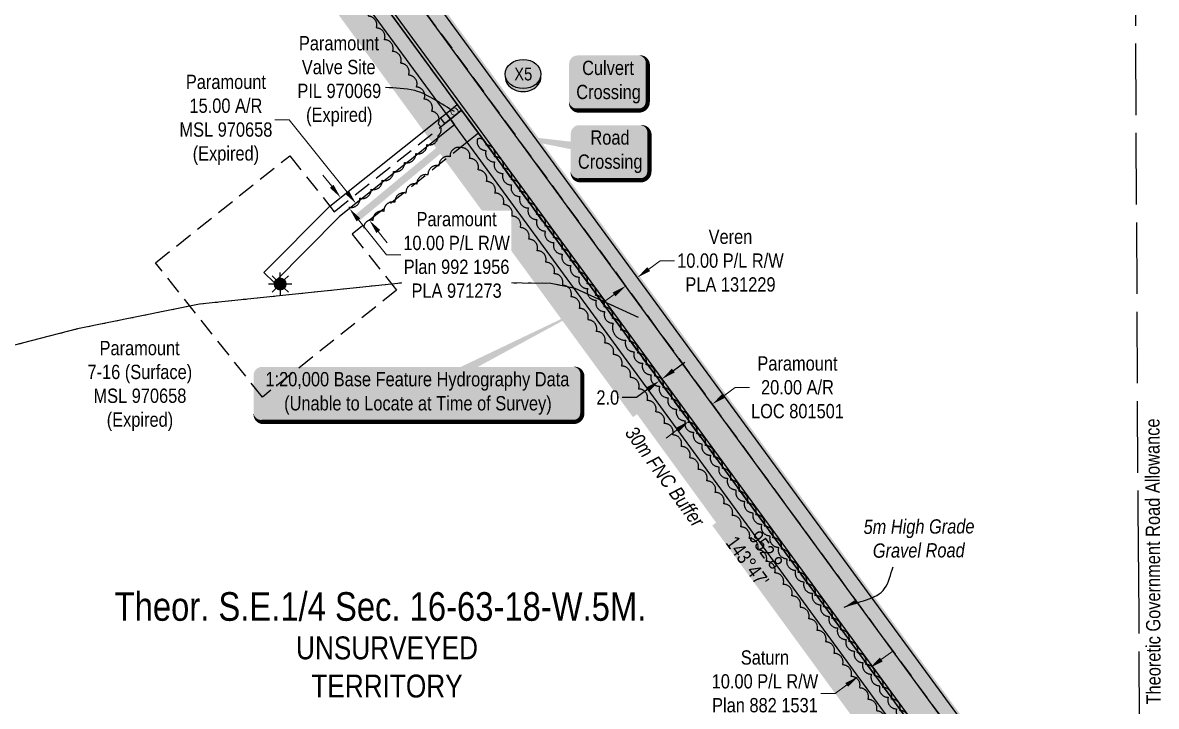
# Model space of a CAD drawing. Extents: x 518691 to 525422, y 6029591 to 6034645.
# Drawn here: x 522059 to 522852, y 6033230 to 6033708 of the extents above; entities that cross this region are included whole.
import ezdxf
from ezdxf.enums import TextEntityAlignment as Align

# ---------------------------------------------------------------- set-up
doc = ezdxf.new("R2010")
doc.units = 0
doc.header["$LTSCALE"] = 5
doc.header["$PDSIZE"] = 0.5
for name, pattern in [('0', [1, 1, 0]), ('foc-ACCESSROAD', [3.75, 2.5, -1.25]), ('foc-UNSURVEYED', [12.5, 10, -2.5]), ('foc-WHEELTRACKS', [2, 0.4, -1.6])]:
    doc.linetypes.add(name, pattern=pattern)
for name, color, linetype, lineweight in [('AS-GENERAL', 48, 'Continuous', 18), ('C-RW-T', 13, 'Continuous', 9), ('F-AR-T', 190, 'Continuous', 9), ('F-RW-T', 190, 'Continuous', 9), ('T-TEXT', 48, 'Continuous', 18)]:
    doc.layers.add(name, color=color, linetype=linetype, lineweight=lineweight)
for name, color, linetype in [('AS-ROADS', 254, 'Continuous'), ('C-RW', 13, 'Continuous'), ('C-SYMBOL', 7, 'Continuous'), ('CG-NOTES', 7, 'Continuous'), ('F-AR', 190, 'foc-ACCESSROAD'), ('F-RW', 190, 'Continuous'), ('F-WS', 190, 'foc-ACCESSROAD'), ('F-WS-S', 190, 'Continuous'), ('L-BD', 7, 'Continuous'), ('L-ROAD-T', 7, 'Continuous'), ('L-UNS-T', 3, 'Continuous'), ('L-USEC', 7, 'foc-UNSURVEYED'), ('P-BUFFER-H 30m', 51, 'Continuous'), ('P-CROSSINGS', 250, 'Continuous'), ('P-FNC BUFFER-T', 40, 'Continuous'), ('P-PROPOSED', 10, 'Continuous'), ('P-PROPOSED-H', 21, 'Continuous'), ('P-TXT', 4, 'Continuous'), ('T-BUSH', 110, '0'), ('T-WATER-P3', 160, 'foc-WHEELTRACKS'), ('T-WATER-T', 170, 'Continuous')]:
    doc.layers.add(name, color=color, linetype=linetype)
doc.layers.add('P-75m DRAINAGE AREA', color=7, linetype='Continuous', true_color=0xf1f8f1)
doc.styles.add('175L', font='ARIALN.TTF', dxfattribs={"height": 20})
doc.styles.add('80', font='ARIALN.TTF', dxfattribs={"height": 10})
doc.styles.add('80CG', font='ARIALN.TTF', dxfattribs={"height": 10})
doc.styles.add('80L', font='ARIALN.TTF', dxfattribs={"height": 10})
doc.styles.add('80LS', font='ARIALNI.TTF', dxfattribs={"height": 10})
doc.styles.add('Crossing', font='ARIALN.TTF', dxfattribs={"height": 10})
doc.styles.add('foc-LtypeFont', font='ARIALN.TTF', dxfattribs={"height": 7.35})
doc.linetypes.add('foc-TOPO-flowdirection-NOLINE', pattern='A,0,[">",foc-LtypeFont,S=0.3,R=0,X=0,Y=-0.945],-20,[">",foc-LtypeFont,S=0.3,R=0,X=0,Y=-0.945],0', length=20)
doc.dimstyles.new('Compass 5 000', dxfattribs={"dimscale": 5, "dimtxt": 9, "dimasz": 2, "dimexe": 0.2, "dimexo": 0.0625, "dimgap": 0.5, "dimtad": 0, "dimtih": 1, "dimtoh": 1, "dimzin": 0, "dimdsep": 46, "dimtxsty": '80CG', "dimcen": 0.1, "dimse1": 1, "dimse2": 1, "dimclrd": 256, "dimclrt": 256, "dimaunit": 1, "dimadec": 4, "dimazin": 0, "dimtfac": 0.06, "dimtofl": 0, "dimtmove": 0, "dimatfit": 1, "dimfxl": 0.2, "dimtolj": 1, "dimtzin": 0, "dimlwd": -1, "dimarcsym": 0})

# ---------------------------------------------------------------- blocks, each defined once
blk = doc.blocks.new('*U30')
h = blk.add_hatch(color=59)
edge = h.paths.add_edge_path()
edge.add_line((-21.5, -20), (21.5, -20))
edge.add_arc((21.5, -14), 6, 270, 360)
edge.add_line((27.5, -14), (27.5, 12.5))
edge.add_arc((21.5, 12.5), 6, 0, 90)
edge.add_line((21.5, 18.5), (-21.5, 18.5))
edge.add_arc((-21.5, 12.5), 6, 90, 180)
edge.add_line((-27.5, 12.5), (-27.5, -14))
edge.add_arc((-21.5, -14), 6, 180, 270)
at = {"color": 1, "flags": 128}
blk.add_lwpolyline([(-88.75, 14.08, 0, 7.5, 0), (0, 0, 0, 0, 0)], format="xyseb", dxfattribs=at)
blk.add_lwpolyline([(-21.5, -20, 3, 3, 0), (21.5, -20, 3, 3, 0.414214), (27.5, -14, 3, 3, 0), (27.5, 12.5, 3, 0, 0.414214), (21.5, 18.5, 0, 0, 0), (-21.5, 18.5, 0, 0, 0.414214), (-27.5, 12.5, 0, 0, 0), (-27.5, -14, 0, 3, 0.414214)], format="xyseb", close=True, dxfattribs=at)
at = {"color": 1, "style": '80'}
blk.add_attdef('ENTER_TEXT_001', (-35.99, -5), '', height=10, dxfattribs=at)
blk = doc.blocks.new('*D38')
at = {"layer": 'C-RW-T', "transparency": 16777216}
for p, q in [((522497.26, 6033535.66), (522505.33, 6033541.57)), ((522505.33, 6033541.57), (522515.33, 6033541.57)), ((522473.05, 6033517.94), (522464.99, 6033512.03))]:
    blk.add_line(p, q, dxfattribs=at)
for points in [[(522496.28, 6033537), (522498.25, 6033534.32), (522489.19, 6033529.75)], [(522472.07, 6033519.28), (522474.04, 6033516.59), (522481.12, 6033523.84)]]:
    blk.add_solid(points, dxfattribs=at)
at = {"layer": 'Defpoints', "color": 0, "transparency": 16777216}
for p in [(522489.19, 6033529.75), (522491.76, 6033509.31), (522499.83, 6033515.22)]:
    blk.add_point(p, dxfattribs=at)
at = {"layer": 'C-RW-T', "transparency": 16777216, "insert": (522554.42, 6033541.57), "char_height": 10, "attachment_point": 5, "style": '80CG'}
blk.add_mtext('\\A1;Veren\\P10.00 P/L R/W\\PPLA 131229', dxfattribs=at)
blk = doc.blocks.new('*D43')
at = {"layer": 'Defpoints', "color": 0, "transparency": 16777216}
for p in [(522541.63, 6033441.19), (522548.7, 6033431.54), (522532.56, 6033419.72)]:
    blk.add_point(p, dxfattribs=at)
at = {"layer": 'F-AR-T', "transparency": 16777216}
for p, q in [((522549.7, 6033447.1), (522557.77, 6033453.01)), ((522557.77, 6033453.01), (522567.77, 6033453.01)), ((522517.42, 6033423.47), (522509.36, 6033417.56))]:
    blk.add_line(p, q, dxfattribs=at)
for points in [[(522548.72, 6033448.44), (522550.69, 6033445.76), (522541.63, 6033441.19)], [(522516.44, 6033424.81), (522518.41, 6033422.13), (522525.49, 6033429.38)]]:
    blk.add_solid(points, dxfattribs=at)
at = {"layer": 'F-AR-T', "transparency": 16777216, "insert": (522601.28, 6033453.01), "char_height": 10, "attachment_point": 5, "style": '80CG'}
blk.add_mtext('\\A1;Paramount\\P20.00 A/R\\PLOC 801501', dxfattribs=at)
blk = doc.blocks.new('*D54')
at = {"layer": 'Defpoints', "color": 0, "transparency": 16777216}
for p in [(522643.75, 6033250.92), (522656.98, 6033249.77), (522648.92, 6033243.86)]:
    blk.add_point(p, dxfattribs=at)
at = {"layer": 'F-RW-T', "transparency": 16777216}
for p, q in [((522659.89, 6033262.73), (522667.96, 6033268.64)), ((522627.62, 6033239.11), (522617.62, 6033239.11)), ((522635.69, 6033245.01), (522627.62, 6033239.11))]:
    blk.add_line(p, q, dxfattribs=at)
for points in [[(522658.9, 6033264.08), (522660.87, 6033261.39), (522651.82, 6033256.82)], [(522634.7, 6033246.36), (522636.67, 6033243.67), (522643.75, 6033250.92)]]:
    blk.add_solid(points, dxfattribs=at)
at = {"layer": 'F-RW-T', "transparency": 16777216, "insert": (522578.53, 6033239.11), "char_height": 10, "attachment_point": 5, "style": '80CG'}
blk.add_mtext('\\A1;Saturn\\P10.00 P/L R/W\\PPlan 882 1531\\PPLA 880073', dxfattribs=at)
blk = doc.blocks.new('*D55')
at = {"layer": 'Defpoints', "color": 0, "transparency": 16777216}
for p in [(522305.44, 6033604.59), (522311.66, 6033596.78), (522288.01, 6033577.93)]:
    blk.add_point(p, dxfattribs=at)
at = {"layer": 'F-RW-T', "transparency": 16777216}
for p, q in [((522275.55, 6033593.55), (522269.32, 6033601.37)), ((522294.24, 6033570.11), (522313.81, 6033545.56)), ((522313.81, 6033545.56), (522323.81, 6033545.56))]:
    blk.add_line(p, q, dxfattribs=at)
for points in [[(522276.86, 6033594.59), (522274.25, 6033592.51), (522281.79, 6033585.73)], [(522295.55, 6033571.15), (522292.94, 6033569.07), (522288.01, 6033577.93)]]:
    blk.add_solid(points, dxfattribs=at)
at = {"layer": 'F-RW-T', "transparency": 16777216, "insert": (522362.89, 6033545.56), "char_height": 10, "attachment_point": 5, "style": '80CG', "bg_fill": 3, "box_fill_scale": 1.1, "bg_fill_color": 256, "bg_fill_true_color": 13158600, "bg_fill_transparency": 0}
blk.add_mtext('\\A1;Paramount\\P10.00 P/L R/W\\PPlan 992 1956\\PPLA 971273', dxfattribs=at)
blk = doc.blocks.new('*U23')
h = blk.add_hatch(color=254)
edge = h.paths.add_edge_path()
edge.add_line((-21.5, -20), (21.5, -20))
edge.add_arc((21.5, -14), 6, 270, 360)
edge.add_line((27.5, -14), (27.5, 12.5))
edge.add_arc((21.5, 12.5), 6, 0, 90)
edge.add_line((21.5, 18.5), (-21.5, 18.5))
edge.add_arc((-21.5, 12.5), 6, 90, 180)
edge.add_line((-27.5, 12.5), (-27.5, -14))
edge.add_arc((-21.5, -14), 6, 180, 270)
at = {"color": 160, "flags": 128}
blk.add_lwpolyline([(-21.5, -20, 3, 3, 0), (21.5, -20, 3, 3, 0.414214), (27.5, -14, 3, 3, 0), (27.5, 12.5, 3, 0, 0.414214), (21.5, 18.5, 0, 0, 0), (-21.5, 18.5, 0, 0, 0.414214), (-27.5, 12.5, 0, 0, 0), (-27.5, -14, 0, 3, 0.414214)], format="xyseb", close=True, dxfattribs=at)
at = {"color": 160, "style": '80'}
blk.add_attdef('ENTER_TEXT_001', (-26.85, -4.92), '', height=10, dxfattribs=at)
blk = doc.blocks.new('xing2')
h = blk.add_hatch(color=50)
h.dxf.hatch_style = 1
edge = h.paths.add_edge_path()
edge.add_ellipse((0, 0), major_axis=(-12.5, 0), ratio=0.816297, start_angle=0, end_angle=360)
h = blk.add_hatch(color=250)
h.dxf.hatch_style = 1
edge = h.paths.add_edge_path()
edge.add_ellipse((0, -2.05), major_axis=(-12.5, 0), ratio=0.816297, start_angle=0, end_angle=180)
edge.add_line((12.5, -2.05), (12.5, 0))
edge.add_ellipse((0, 0), major_axis=(-12.5, 0), ratio=0.816297, start_angle=0, end_angle=180, ccw=False)
edge.add_line((-12.5, 0), (-12.5, -2.05))
at = {"color": 250}
blk.add_ellipse((0, 0), major_axis=(-12.5, 0), ratio=0.816297, dxfattribs=at)
blk.add_ellipse((0, -2.05), major_axis=(-12.5, 0), ratio=0.816297, start_param=0, end_param=3.141593, dxfattribs=at)
at = {"color": 250, "style": 'Crossing'}
blk.add_attdef('CROSSING', text='', height=9, dxfattribs=at).set_placement((0.09, 0.02), align=Align.MIDDLE_CENTER)
at = {"color": 250, "style": 'Crossing', "flags": 1}
for tag, p in [('OWNER', (0.09, -12.49)), ('DESCRIPTION', (0.09, -25.77)), ('LOCATION', (0.09, -39.3)), ('DWG_REF', (0.09, -52.84))]:
    blk.add_attdef(tag, text='', height=9, dxfattribs=at).set_placement(p, align=Align.MIDDLE_CENTER)
blk = doc.blocks.new('GAS')
h = blk.add_hatch(color=255)
h.dxf.hatch_style = 1
edge = h.paths.add_edge_path()
edge.add_arc((0, 0), 0.9, 0, 360)
for p, q in [((0, 0.81), (0, 1.62)), ((-0.81, 0), (-1.62, 0)), ((-0.57, 0.57), (-1.14, 1.14)), ((0.57, 0.57), (1.14, 1.14)), ((1.62, 0), (0.81, 0)), ((-0.57, -0.57), (-1.14, -1.14)), ((0, -0.81), (0, -1.62)), ((1.14, -1.14), (0.57, -0.57))]:
    blk.add_line(p, q)
blk.add_circle((0, 0), 0.8)
blk = doc.blocks.new('*D106')
at = {"layer": 'Defpoints', "color": 0, "transparency": 16777216}
for p in [(522504.58, 6033457.94), (522504.79, 6033457.65), (522506.2, 6033459.12)]:
    blk.add_point(p, dxfattribs=at)
at = {"layer": 'P-TXT', "transparency": 16777216}
for p, q in [((522514.48, 6033464.74), (522522.54, 6033470.65)), ((522488.65, 6033445.84), (522478.65, 6033445.84)), ((522496.72, 6033451.75), (522488.65, 6033445.84))]:
    blk.add_line(p, q, dxfattribs=at)
for points in [[(522513.49, 6033466.09), (522515.46, 6033463.4), (522506.41, 6033458.83)], [(522495.74, 6033453.09), (522497.71, 6033450.4), (522504.79, 6033457.65)]]:
    blk.add_solid(points, dxfattribs=at)
at = {"layer": 'P-TXT', "transparency": 16777216, "insert": (522468.63, 6033445.84), "char_height": 10, "attachment_point": 5, "style": '80CG'}
blk.add_mtext('\\A1;2.0', dxfattribs=at)
blk = doc.blocks.new('*U26')
h = blk.add_hatch(color=255)
edge = h.paths.add_edge_path()
edge.add_line((-109, -20), (109, -20))
edge.add_arc((109, -14), 6, 270, 360)
edge.add_line((115, -14), (115, 12.5))
edge.add_arc((109, 12.5), 6, 0, 90)
edge.add_line((109, 18.5), (-109, 18.5))
edge.add_arc((-109, 12.5), 6, 90, 180)
edge.add_line((-115, 12.5), (-115, -14))
edge.add_arc((-109, -14), 6, 180, 270)
at = {"color": 170, "flags": 128}
blk.add_lwpolyline([(-109, -20, 3, 3, 0), (109, -20, 3, 3, 0.414214), (115, -14, 3, 3, 0), (115, 12.5, 3, 0, 0.414214), (109, 18.5, 0, 0, 0), (-109, 18.5, 0, 0, 0.414214), (-115, 12.5, 0, 0, 0), (-115, -14, 0, 3, 0.414214)], format="xyseb", close=True, dxfattribs=at)
at = {"color": 170, "style": '80'}
blk.add_attdef('ENTER_TEXT_001', (-26.85, -4.92), '', height=10, dxfattribs=at)
blk = doc.blocks.new('*U115')
at = {"layer": 'T-WATER-T', "flags": 128}
blk.add_lwpolyline([(127.76, 65.12, 0, 7.5, 0), (0, 0, 2, 2, 0)], format="xyseb", dxfattribs=at)
at = {"layer": 'T-WATER-T'}
ref = blk.add_blockref('*U26', (0, 0), dxfattribs=at)
ref.add_attrib('ENTER_TEXT_001', '1:20,000 Base Feature Hydrography Data', (-106.72, 4.87), dxfattribs={"layer": '0', "color": 170, "height": 10, "style": '80'})
ref.add_attrib('ENTER_TEXT_002', '(Unable to Locate at Time of Survey)', (-93.61, -11.97), dxfattribs={"layer": '0', "color": 170, "height": 10, "style": '80'})
blk = doc.blocks.new('*D116')
at = {"layer": 'Defpoints', "color": 0, "transparency": 16777216}
for p in [(522292.54, 6033581.53), (522297.73, 6033585.67), (522307.09, 6033573.93)]:
    blk.add_point(p, dxfattribs=at)
at = {"layer": 'F-AR-T', "transparency": 16777216}
for p, q in [((522245.88, 6033640.07), (522235.88, 6033640.07)), ((522286.3, 6033589.35), (522245.88, 6033640.07)), ((522308.13, 6033561.97), (522314.36, 6033554.15))]:
    blk.add_line(p, q, dxfattribs=at)
for points in [[(522287.61, 6033590.39), (522285, 6033588.31), (522292.54, 6033581.53)], [(522309.43, 6033563.01), (522306.82, 6033560.93), (522301.89, 6033569.79)]]:
    blk.add_solid(points, dxfattribs=at)
at = {"layer": 'F-AR-T', "transparency": 16777216, "insert": (522201.58, 6033640.07), "char_height": 10, "attachment_point": 5, "style": '80CG'}
blk.add_mtext('\\A1;Paramount\\P15.00 A/R\\PMSL 970658\\P(Expired)', dxfattribs=at)

msp = doc.modelspace()

# ---------------------------------------------------------------- hatches: boundary and pattern name
at = {"layer": 'P-BUFFER-H 30m'}
h = msp.add_hatch(color=256, dxfattribs=at)
h.dxf.hatch_style = 1
edge = h.paths.add_edge_path()
edge.add_line((522844.747, 6032942.539), (522843.567, 6032944.15))
edge.add_line((522843.567, 6032944.15), (522353.986, 6033612.885))
edge.add_line((522353.986, 6033612.885), (522281.043, 6033712.516))
edge.add_arc((522305.237, 6033730.229), 29.984, 216.106155, 216.209042, ccw=False)
edge.add_line((522281.011, 6033712.56), (522006.108, 6034089.462))
edge.add_line((522006.108, 6034089.462), (521945.102, 6034102.892))
edge.add_arc((521951.549, 6034132.176), 29.984, 217.588402, 257.584128, ccw=False)
edge.add_line((521927.789, 6034113.885), (521926.783, 6034115.192))
edge.add_line((521926.783, 6034115.192), (521355.316, 6033701.106))
edge.add_line((521355.316, 6033701.106), (521282.978, 6033648.693))
edge.add_line((521282.978, 6033648.693), (521220.863, 6033603.423))
edge.add_arc((521203.202, 6033627.655), 29.984, 180.271517, 306.08468, ccw=False)
edge.add_line((521173.218, 6033627.513), (521173.206, 6033629.979))
edge.add_arc((521203.191, 6033630.121), 29.984, 126.08468, 180.271517, ccw=False)
edge.add_line((521185.53, 6033654.353), (521246.516, 6033698.799))
edge.add_arc((521264.176, 6033674.568), 29.984, 125.92532, 126.08468, ccw=False)
edge.add_line((521246.583, 6033698.849), (521318.957, 6033751.287))
edge.add_line((521318.957, 6033751.287), (521915.582, 6034183.603))
edge.add_arc((521933.176, 6034159.322), 29.984, 37.588402, 125.927139, ccw=False)
edge.add_line((521956.936, 6034177.612), (521969.794, 6034160.909))
edge.add_line((521969.794, 6034160.909), (522031.259, 6034147.377))
edge.add_arc((522024.812, 6034118.094), 29.984, 36.106155, 77.584128, ccw=False)
edge.add_line((522049.038, 6034135.764), (522331.061, 6033749.1))
edge.add_line((522331.061, 6033749.1), (522403.987, 6033649.492))
edge.add_line((522403.987, 6033649.492), (522894.864, 6032978.987))
edge.add_line((522894.864, 6032978.987), (523031.754, 6032792.003))
edge.add_line((523031.754, 6032792.003), (523255.287, 6032490.823))
edge.add_arc((523231.209, 6032472.953), 29.984, 36.347782, 36.582397, ccw=False)
edge.add_line((523255.36, 6032490.724), (523327.669, 6032392.459))
edge.add_line((523327.669, 6032392.459), (523698.84, 6031887.466))
edge.add_line((523698.84, 6031887.466), (523760.357, 6031872.476))
edge.add_arc((523753.259, 6031843.344), 29.984, 38.307171, 76.305951, ccw=False)
edge.add_line((523776.788, 6031861.931), (524348.048, 6031138.776))
edge.add_arc((524324.519, 6031120.189), 29.984, 37.74167, 38.307171, ccw=False)
edge.add_line((524348.23, 6031138.543), (524369.315, 6031111.303))
edge.add_line((524369.315, 6031111.303), (524415.298, 6031062.576))
edge.add_arc((524393.49, 6031041.996), 29.984, 38.556384, 43.339832, ccw=False)
edge.add_line((524416.938, 6031060.685), (525097.242, 6030207.151))
edge.add_arc((525073.794, 6030188.462), 29.984, 29.646613, 38.556384, ccw=False)
edge.add_line((525099.853, 6030203.294), (525136.421, 6030139.045))
edge.add_arc((525110.362, 6030124.214), 29.984, -51.087541, 29.646613, ccw=False)
edge.add_line((525129.196, 6030100.882), (525076.58, 6030058.408))
edge.add_arc((525057.746, 6030081.739), 29.984, 218.912459, 308.912459, ccw=False)
edge.add_line((525034.415, 6030062.905), (525033.159, 6030064.461))
edge.add_arc((525056.491, 6030083.295), 29.984, 128.912459, 218.912459, ccw=False)
edge.add_line((525037.656, 6030106.626), (525069.116, 6030132.022))
edge.add_line((525069.116, 6030132.022), (525047.23, 6030170.476))
edge.add_line((525047.23, 6030170.476), (524369.312, 6031021.017))
edge.add_line((524369.312, 6031021.017), (524323.173, 6031069.91))
edge.add_arc((524344.981, 6031090.489), 29.984, 217.74167, 223.339832, ccw=False)
edge.add_line((524321.269, 6031072.136), (524299.324, 6031100.487))
edge.add_line((524299.324, 6031100.487), (523734.988, 6031814.877))
edge.add_line((523734.988, 6031814.877), (523672.863, 6031830.014))
edge.add_arc((523679.961, 6031859.146), 29.984, 216.315971, 256.305951, ccw=False)
edge.add_line((523655.801, 6031841.388), (523277.748, 6032355.745))
edge.add_line((523277.748, 6032355.745), (523205.486, 6032453.946))
edge.add_line((523205.486, 6032453.946), (522981.931, 6032755.156))
edge.add_arc((523006.009, 6032773.026), 29.984, 216.207959, 216.5824, ccw=False)
edge.add_line((522981.815, 6032755.313), (522844.747, 6032942.539))
at = {"layer": 'P-PROPOSED-H'}
h = msp.add_hatch(color=256, dxfattribs=at)
h.dxf.hatch_style = 1
h.paths.add_polyline_path([(522868.939, 6032960.253), (522867.758, 6032961.866), (522378.18, 6033630.598), (522305.237, 6033730.229), (522023.643, 6034116.304), (521951.549, 6034132.176), (521932.776, 6034156.563), (521337.723, 6033725.386), (521265.352, 6033672.95), (521203.202, 6033627.655), (521203.191, 6033630.121), (521264.176, 6033674.568), (521336.549, 6033727.006), (521933.176, 6034159.322), (521952.69, 6034133.972), (522024.812, 6034118.094), (522306.852, 6033731.409), (522379.794, 6033631.779), (522870.67, 6032961.274), (523007.618, 6032774.212), (523231.209, 6032472.953), (523303.518, 6032374.688), (523681.141, 6031860.916), (523753.259, 6031843.344), (524324.519, 6031120.189), (524346.501, 6031091.79), (524393.49, 6031041.996), (525073.794, 6030188.462), (525110.362, 6030124.214), (525057.746, 6030081.739), (525056.491, 6030083.295), (525107.784, 6030124.702), (525072.134, 6030187.338), (524391.979, 6031040.685), (524344.981, 6031090.489), (524322.945, 6031118.958), (523752.117, 6031841.565), (523679.961, 6031859.146), (523301.908, 6032373.503), (523229.6, 6032471.767), (523006.009, 6032773.026)])

# ---------------------------------------------------------------- linework, layer by layer
at = {"layer": 'AS-ROADS', "const_width": 5, "flags": 128}
for points in [[(522958.999, 6032852.197), (522882.939, 6032955.033), (522880.13, 6032958.95), (522855.037, 6032993.377), (522796.398, 6033073.685), (522743.347, 6033146.59), (522712.594, 6033188.87), (522614.392, 6033322.546), (522490.814, 6033491.993), (522384.456, 6033636.457), (522379.734, 6033642.832), (522359.255, 6033670.955), (522310.582, 6033737.795), (522284.435, 6033773.991), (522139.89, 6033972.699), (522073.127, 6034065.485)], [(522379.734, 6033642.832), (522292.965, 6033571.181)]]:
    msp.add_lwpolyline(points, dxfattribs=at)
at = {"layer": 'C-RW'}
for points in [[(522041.192, 6034143.167), (522329.459, 6033747.946), (522342.289, 6033730.414), (522841.132, 6033049.035), (522871.503, 6033007.552), (522891.878, 6032979.72), (522900.74, 6032967.615), (522921.514, 6032939.238), (522943.514, 6032909.187), (522994.456, 6032839.604), (523030.164, 6032790.831), (523190.963, 6032574.175), (523288.967, 6032646.915), (523345.554, 6032569.93), (523356.216, 6032555.425), (523357.401, 6032553.813), (523360.36, 6032549.788), (523432.681, 6032451.404), (523334.938, 6032379.24), (523534.399, 6032107.998)], [(522822.423, 6033057.653), (522329.939, 6033730.352), (522321.384, 6033742.045), (522035.342, 6034134.213)]]:
    msp.add_lwpolyline(points, dxfattribs=at)
at = {"layer": 'F-AR'}
for points in [[(522594.234, 6034635.846), (522455.234, 6034535.125), (522027.812, 6034225.425), (521961.137, 6034177.113), (521957.117, 6034174.2), (521948.983, 6034168.305), (521955.081, 6034160.383), (521962.961, 6034150.147), (522028.252, 6034135.773), (522035.342, 6034134.213), (522321.384, 6033742.045), (522329.938, 6033730.352), (522822.423, 6033057.653), (522840.146, 6033033.449), (522841.219, 6033031.984), (522849.007, 6033021.346), (522857.868, 6033009.243), (522871.59, 6032990.501), (522883.801, 6032973.82), (522891.878, 6032979.72), (523665.931, 6033545.254), (523765.549, 6033618.034)], [(522832.863, 6033009.527), (522378.18, 6033630.598), (522366.353, 6033646.752), (522363.396, 6033650.791), (522305.237, 6033730.229), (522028.379, 6034109.81)]]:
    msp.add_lwpolyline(points, dxfattribs=at)
at = {"layer": 'F-RW'}
for points in [[(522028.379, 6034109.81), (522305.237, 6033730.229), (522363.396, 6033650.791), (522366.353, 6033646.752), (522378.18, 6033630.598), (522832.863, 6033009.527)], [(523484.832, 6032107.746), (523293.866, 6032367.565), (523230.282, 6032454.078), (523221.56, 6032465.829), (522945.06, 6032839.356), (522894.116, 6032908.942), (522872.299, 6032938.995), (522871.847, 6032939.701), (522868.599, 6032943.861), (522867.528, 6032945.259), (522859.71, 6032955.939), (522841.478, 6032980.841), (522833.661, 6032991.521), (522824.8, 6033003.624), (522782.895, 6033060.863), (522370.357, 6033624.361), (522361.481, 6033636.486), (522358.53, 6033640.517), (522355.573, 6033644.556), (522294.353, 6033728.179), (522292.898, 6033730.168), (522028.463, 6034092.735)]]:
    msp.add_lwpolyline(points, dxfattribs=at)
for points in [[(522358.53, 6033640.517), (522354.61, 6033637.393), (522351.653, 6033641.432), (522355.573, 6033644.556), (522363.396, 6033650.791), (522366.353, 6033646.752), (522358.53, 6033640.517)], [(522281.06, 6033572.387), (522235.279, 6033526.344), (522228.193, 6033533.389), (522274.29, 6033579.75), (522351.653, 6033641.432), (522355.573, 6033644.556), (522358.53, 6033640.517), (522361.481, 6033636.486), (522281.06, 6033572.387)]]:
    msp.add_lwpolyline(points, close=True, dxfattribs=at)
at = {"layer": 'F-WS'}
msp.add_lwpolyline([(522370.357, 6033624.361), (522289.816, 6033560.166), (522320.988, 6033521.055), (522227.125, 6033446.242), (522152.31, 6033540.105), (522246.174, 6033614.919), (522274.29, 6033579.75), (522277.347, 6033575.81), (522354.61, 6033637.393), (522358.53, 6033640.517), (522366.353, 6033646.752), (522378.18, 6033630.598), (522370.357, 6033624.361)], close=True, dxfattribs=at)
at = {"layer": 'L-USEC'}
for q in [(522837.658, 6033732.914), (522841.694, 6032938.841)]:
    msp.add_line((522839.701, 6033330.845), q, dxfattribs=at)
at = {"layer": 'T-BUSH', "flags": 128}
for points in [[(522287.486, 6033579.02, 0.5205671), (522295.292, 6033585.262, 0.5205671), (522303.098, 6033591.505, 0.5205671), (522310.903, 6033597.747, 0.5205671), (522318.709, 6033603.989, 0.5205671), (522326.515, 6033610.232, 0.5205671), (522334.32, 6033616.474, 0.5205671), (522342.126, 6033622.716, 0.5205671), (522349.932, 6033628.958, 0.5205671), (522350.033, 6033637.14, 0.5205671), (522345.507, 6033646.018, 0.5205671), (522340.202, 6033654.489, 0.5205671), (522334.835, 6033662.919, 0.5205671), (522329.288, 6033671.234, 0.5205671), (522323.741, 6033679.548, 0.5205671), (522318.147, 6033687.83, 0.5205671), (522312.455, 6033696.046, 0.5205671), (522306.763, 6033704.261, 0.5205671), (522301.071, 6033712.477, 0.5205671), (522295.199, 6033720.559, 0.5205671), (522289.004, 6033728.402, 0.5205671), (522282.809, 6033736.245, 0.5205671), (522276.973, 6033744.355, 0.5205671), (522271.261, 6033752.557, 0.5205671), (522265.464, 6033760.699, 0.5205671), (522259.667, 6033768.841, 0.5205671), (522253.87, 6033776.982, 0.5205671), (522248.073, 6033785.124, 0.5205671), (522242.275, 6033793.266, 0.5205671), (522236.478, 6033801.407, 0.5205671), (522230.681, 6033809.549, 0.5205671), (522224.884, 6033817.691, 0.5205671), (522219.087, 6033825.833, 0.5205671), (522213.289, 6033833.974, 0.5205671), (522207.492, 6033842.116, 0.5205671), (522201.695, 6033850.258, 0.5205671), (522195.898, 6033858.399, 0.5205671), (522190.101, 6033866.541, 0.5205671), (522184.303, 6033874.683, 0.5205671), (522178.506, 6033882.825, 0.5205671), (522172.709, 6033890.966, 0.5205671), (522166.912, 6033899.108, 0.5205671), (522161.115, 6033907.25, 0.5205671), (522155.317, 6033915.391, 0.5205671), (522149.52, 6033923.533, 0.5205671), (522143.723, 6033931.675, 0.5205671), (522137.926, 6033939.816, 0.5205671), (522132.129, 6033947.958, 0.5205671), (522126.331, 6033956.1, 0.5205671), (522120.346, 6033964.099, 0.5205671), (522114.069, 6033971.877, 0.5205671), (522107.792, 6033979.654, 0.5205671), (522101.515, 6033987.432, 0.5205671), (522095.238, 6033995.21, 0.5205671), (522088.961, 6034002.988, 0.5205671), (522082.684, 6034010.765, 0.5205671), (522076.561, 6034018.66, 0.5205671), (522070.787, 6034026.818, 0.5205671), (522065.012, 6034034.975, 0.5205671), (522059.237, 6034043.133, 0.5205671), (522053.349, 6034051.204, 0.5205671), (522046.967, 6034058.896, 0.5205671), (522040.586, 6034066.588, 0.5205671), (522034.204, 6034074.28, 0.5205671), (522027.823, 6034081.973, 0.5205671), (522021.441, 6034089.665, 0.5205671), (522015.059, 6034097.357, 0.5205671), (522007.154, 6034102.912, 0.5205671), (521997.801, 6034106.436, 0.5205671), (521988.449, 6034109.961, 0.5205671), (521979.096, 6034113.485, 0.5205671), (521969.743, 6034117.01, 0.5205671), (521960.391, 6034120.534, 0.5205671), (521951.038, 6034124.059, 0.5205671), (521941.685, 6034127.584, 0.5205671), (521932.333, 6034131.108, 0.5205671), (521923.515, 6034129.709, 0.5205671), (521915.139, 6034124.257, 0.5205671), (521906.763, 6034118.804, 0.5205671), (521898.386, 6034113.351, 0.5205671), (521890.01, 6034107.898, 0.5205671), (521880.828, 6034106.774, 0.5205671), (521873.659, 6034108.295, 0.5205671)], [(522786.76, 6033045.628, 0.1660135), (522783.044, 6033046.946, 0.5205671), (522777.409, 6033055.202, 0.5205671), (522771.775, 6033063.457, 0.5205671), (522766.141, 6033071.712, 0.5205671), (522760.506, 6033079.967, 0.5205671), (522754.872, 6033088.223, 0.5205671), (522749.237, 6033096.478, 0.5205671), (522743.603, 6033104.733, 0.5205671), (522737.968, 6033112.988, 0.5205671), (522732.334, 6033121.244, 0.5205671), (522726.699, 6033129.499, 0.5205671), (522721.05, 6033137.744, 0.5205671), (522715.274, 6033145.901, 0.5205671), (522709.498, 6033154.057, 0.5205671), (522703.721, 6033162.214, 0.5205671), (522697.945, 6033170.371, 0.5205671), (522692.142, 6033178.508, 0.5205671), (522686.211, 6033186.553, 0.5205671), (522680.281, 6033194.598, 0.5205671), (522674.35, 6033202.644, 0.5205671), (522668.42, 6033210.689, 0.5205671), (522662.489, 6033218.734, 0.5205671), (522656.559, 6033226.779, 0.5205671), (522650.628, 6033234.825, 0.5205671), (522644.698, 6033242.87, 0.5205671), (522638.767, 6033250.915, 0.5205671), (522632.837, 6033258.96, 0.5205671), (522626.906, 6033267.005, 0.5205671), (522620.976, 6033275.051, 0.5205671), (522615.045, 6033283.096, 0.5205671), (522609.115, 6033291.141, 0.5205671), (522603.184, 6033299.186, 0.5205671), (522597.253, 6033307.231, 0.5205671), (522591.318, 6033315.273, 0.5205671), (522585.373, 6033323.307, 0.5205671), (522579.428, 6033331.342, 0.5205671), (522573.483, 6033339.377, 0.5205671), (522567.538, 6033347.411, 0.5205671), (522561.594, 6033355.446, 0.5205671), (522555.649, 6033363.481, 0.5205671), (522549.704, 6033371.515, 0.5205671), (522543.759, 6033379.55, 0.5205671), (522537.814, 6033387.585, 0.5205671), (522531.869, 6033395.619, 0.5205671), (522525.925, 6033403.654, 0.5205671), (522519.98, 6033411.689, 0.5205671), (522514.035, 6033419.723, 0.5205671), (522508.09, 6033427.758, 0.5205671), (522502.145, 6033435.793, 0.5205671), (522496.2, 6033443.827, 0.5205671), (522490.256, 6033451.862, 0.5205671), (522484.311, 6033459.896, 0.5205671), (522478.366, 6033467.931, 0.5205671), (522472.421, 6033475.966, 0.5205671), (522466.506, 6033484.022, 0.5205671), (522460.599, 6033492.085, 0.5205671), (522454.692, 6033500.147, 0.5205671), (522448.785, 6033508.21, 0.5205671), (522442.878, 6033516.272, 0.5205671), (522436.97, 6033524.334, 0.5205671), (522431.063, 6033532.397, 0.5205671), (522425.156, 6033540.459, 0.5205671), (522419.249, 6033548.522, 0.5205671), (522413.342, 6033556.584, 0.5205671), (522407.435, 6033564.647, 0.5205671), (522401.528, 6033572.709, 0.5205671), (522395.621, 6033580.772, 0.5205671), (522389.714, 6033588.834, 0.5205671), (522383.807, 6033596.896, 0.5205671), (522377.9, 6033604.959, 0.5205671), (522371.993, 6033613.021, 0.5205671), (522366.022, 6033620.575, 0.5205671), (522358.317, 6033614.209, 0.5205671), (522350.611, 6033607.844, 0.5205671), (522342.906, 6033601.478, 0.5205671), (522335.201, 6033595.112, 0.5205671), (522327.495, 6033588.746, 0.5205671), (522319.79, 6033582.38, 0.5205671), (522312.085, 6033576.014, 0.5205671), (522304.379, 6033569.648, 0.5205671), (522297.995, 6033564.373)]]:
    msp.add_lwpolyline(points, format="xyb", dxfattribs=at)
msp.add_lwpolyline([(522481.143, 6033485.934, 0.5205671), (522487.085, 6033477.897, 0.5205671), (522493.026, 6033469.859, 0.5205671), (522498.968, 6033461.822, 0.5205671), (522504.909, 6033453.785, 0.5205671), (522510.851, 6033445.748, 0.5205671), (522516.792, 6033437.711, 0.5205671), (522522.734, 6033429.674, 0.5205671), (522528.675, 6033421.637, 0.5205671), (522534.617, 6033413.6, 0.5205671), (522540.558, 6033405.563, 0.5205671), (522546.5, 6033397.526, 0.5205671), (522552.441, 6033389.488, 0.5205671), (522558.383, 6033381.451, 0.5205671), (522564.324, 6033373.414, 0.5205671), (522570.266, 6033365.377, 0.5205671), (522576.207, 6033357.34, 0.5205671), (522582.149, 6033349.303, 0.5205671), (522588.09, 6033341.266, 0.5205671), (522594.032, 6033333.229, 0.5205671), (522599.973, 6033325.192, 0.5205671), (522605.904, 6033317.147, 0.5205671), (522611.789, 6033309.068, 0.5205671), (522617.674, 6033300.989, 0.5205671), (522623.559, 6033292.911, 0.5205671), (522629.444, 6033284.832, 0.5205671), (522635.328, 6033276.753, 0.5205671), (522641.213, 6033268.674, 0.5205671), (522647.098, 6033260.596, 0.5205671), (522652.983, 6033252.517, 0.5205671), (522658.868, 6033244.438, 0.5205671), (522664.753, 6033236.36, 0.5205671), (522670.637, 6033228.281, 0.5205671), (522676.522, 6033220.202, 0.5205671), (522682.407, 6033212.124, 0.5205671), (522688.292, 6033204.045, 0.5205671), (522694.177, 6033195.966, 0.5205671), (522700.062, 6033187.888, 0.5205671), (522705.958, 6033179.817, 0.5205671), (522711.864, 6033171.754, 0.5205671), (522717.771, 6033163.691, 0.5205671), (522723.677, 6033155.628, 0.5205671), (522729.583, 6033147.565, 0.5205671), (522735.429, 6033139.458, 0.5205671), (522741.218, 6033131.311, 0.5205671), (522747.007, 6033123.163, 0.5205671), (522752.796, 6033115.016, 0.5205671), (522758.585, 6033106.868, 0.5205671), (522764.374, 6033098.72, 0.5205671), (522770.163, 6033090.573, 0.5205671), (522775.952, 6033082.425, 0.5205671), (522781.741, 6033074.278, 0.5205671), (522787.53, 6033066.13, 0.5205671), (522793.319, 6033057.982, 0.5205671), (522799.109, 6033049.835, 0.5205671), (522804.898, 6033041.687, 0.5205671), (522810.76, 6033033.592, 0.5205671), (522816.642, 6033025.512, 0.5205671), (522822.524, 6033017.431, 0.5205671), (522828.407, 6033009.351, 0.5205671), (522834.289, 6033001.27, 0.5205671), (522840.171, 6032993.189, 0.5205671), (522846.257, 6032985.522, 0.5205671), (522843.843, 6032993.138, 0.5205671), (522837.889, 6033001.166, 0.5205671), (522831.935, 6033009.194, 0.5205671), (522825.981, 6033017.222, 0.5205671), (522820.027, 6033025.25, 0.5205671), (522814.073, 6033033.278, 0.5205671), (522808.119, 6033041.305, 0.5205671), (522802.165, 6033049.333, 0.5205671), (522796.211, 6033057.361, 0.5205671), (522790.257, 6033065.389, 0.5205671), (522784.513, 6033073.568, 0.5205671), (522778.771, 6033081.749, 0.5205671), (522773.029, 6033089.929, 0.5205671), (522767.286, 6033098.11, 0.5205671), (522761.544, 6033106.291, 0.5205671), (522755.802, 6033114.472, 0.5205671), (522750.06, 6033122.652, 0.5205671), (522744.318, 6033130.833, 0.5205671), (522738.576, 6033139.014, 0.5205671), (522732.671, 6033147.076, 0.5205671), (522726.621, 6033155.032, 0.5205671), (522720.571, 6033162.987, 0.5205671), (522714.52, 6033170.943, 0.5205671), (522708.47, 6033178.898, 0.5205671), (522702.457, 6033186.882, 0.5205671), (522696.529, 6033194.928, 0.5205671), (522690.6, 6033202.975, 0.5205671), (522684.672, 6033211.022, 0.5205671), (522678.743, 6033219.068, 0.5205671), (522672.815, 6033227.115, 0.5205671), (522666.886, 6033235.162, 0.5205671), (522660.957, 6033243.208, 0.5205671), (522655.029, 6033251.255, 0.5205671), (522649.1, 6033259.302, 0.5205671), (522643.172, 6033267.348, 0.5205671), (522637.243, 6033275.395, 0.5205671), (522631.315, 6033283.442, 0.5205671), (522625.386, 6033291.489, 0.5205671), (522619.458, 6033299.535, 0.5205671), (522613.529, 6033307.582, 0.5205671), (522607.601, 6033315.629, 0.5205671), (522601.692, 6033323.69, 0.5205671), (522595.789, 6033331.756, 0.5205671), (522589.887, 6033339.821, 0.5205671), (522583.984, 6033347.887, 0.5205671), (522578.081, 6033355.953, 0.5205671), (522572.179, 6033364.018, 0.5205671), (522566.276, 6033372.084, 0.5205671), (522560.373, 6033380.149, 0.5205671), (522554.47, 6033388.215, 0.5205671), (522548.568, 6033396.281, 0.5205671), (522542.665, 6033404.346, 0.5205671), (522536.762, 6033412.412, 0.5205671), (522530.859, 6033420.478, 0.5205671), (522524.957, 6033428.543, 0.5205671), (522519.054, 6033436.609, 0.5205671), (522513.151, 6033444.674, 0.5205671), (522507.249, 6033452.74, 0.5205671), (522501.346, 6033460.806, 0.5205671), (522495.443, 6033468.871, 0.5205671), (522489.54, 6033476.937, 0.5205671), (522483.638, 6033485.003, 0.5205671), (522477.752, 6033493.08, 0.5205671), (522471.865, 6033501.158, 0.5205671), (522465.979, 6033509.236, 0.5205671), (522460.093, 6033517.314, 0.5205671), (522454.207, 6033525.391, 0.5205671), (522448.321, 6033533.469, 0.5205671), (522442.435, 6033541.547, 0.5205671), (522436.549, 6033549.625, 0.5205671), (522430.663, 6033557.703, 0.5205671), (522424.777, 6033565.78, 0.5205671), (522418.89, 6033573.858, 0.5205671), (522413.004, 6033581.936, 0.5205671), (522407.118, 6033590.014, 0.5205671), (522401.232, 6033598.091, 0.5205671), (522395.346, 6033606.169, 0.5205671), (522389.46, 6033614.247, 0.5205671), (522383.574, 6033622.325, 0.5205671), (522377.577, 6033626.698, 0.5205671), (522383.501, 6033618.648, 0.5205671), (522389.424, 6033610.597, 0.5205671), (522395.347, 6033602.546, 0.5205671), (522401.27, 6033594.496, 0.5205671), (522407.193, 6033586.445, 0.5205671), (522413.116, 6033578.395, 0.5205671), (522419.039, 6033570.344, 0.5205671), (522424.963, 6033562.293, 0.5205671), (522430.886, 6033554.243, 0.5205671), (522436.809, 6033546.192, 0.5205671), (522442.732, 6033538.141, 0.5205671), (522448.655, 6033530.091, 0.5205671), (522454.578, 6033522.04, 0.5205671), (522460.502, 6033513.989, 0.5205671), (522466.425, 6033505.939, 0.5205671), (522472.348, 6033497.888, 0.5205671)], format="xyb", close=True, dxfattribs=at)
at = {"layer": 'T-WATER-P3', "linetype": 'foc-TOPO-flowdirection-NOLINE', "flags": 128}
msp.add_lwpolyline([(522490.21, 6033501.809), (522445.746, 6033522.232), (522428.889, 6033525.666), (522348.438, 6033526.55), (522328.563, 6033526.335), (522183.02, 6033511.108), (522097.87, 6033493.823), (522032.835, 6033477.053), (521955.464, 6033482.185), (521923.919, 6033490.846), (521909.777, 6033497.27), (521871.386, 6033520.126), (521848.654, 6033539.853), (521839.218, 6033551.66), (521822.05, 6033595.257), (521814.181, 6033608.617), (521794.458, 6033629.953), (521770.276, 6033647.528), (521738.229, 6033679.662), (521712.442, 6033715.491), (521693.405, 6033756.995), (521684.207, 6033768.619), (521649.26, 6033796.024), (521602.833, 6033837.636), (521594.604, 6033844.13), (521591.287, 6033844.51), (521584.499, 6033846.193), (521577.104, 6033856.854), (521570.744, 6033860.222), (521561.986, 6033864.987), (521556.488, 6033878.161), (521557.492, 6033884.914), (521557.353, 6033887.27), (521553.739, 6033902.14), (521552.839, 6033905.046), (521555.504, 6033907.186), (521555.91, 6033912.06), (521553.853, 6033915.954), (521550.913, 6033919.879), (521549.236, 6033923.716), (521547.765, 6033927.124), (521547.609, 6033930.714), (521545.718, 6033939.706), (521542.133, 6033943.456), (521525.659, 6033945.963), (521523.145, 6033946.236), (521519.247, 6033941.572), (521514.032, 6033941.022), (521505.536, 6033933.473), (521498.649, 6033927.454), (521499.52, 6033921.498), (521494.831, 6033917.047), (521489.563, 6033915.638), (521483.864, 6033912.352), (521482.916, 6033913.043), (521480.096, 6033917.901), (521478.244, 6033919.157), (521472.874, 6033917.884), (521463.542, 6033921.142), (521462.296, 6033926.337), (521448.234, 6033949.73), (521441.466, 6033953.086), (521419.896, 6033963.781), (521407.98, 6033971.216), (521385.845, 6033989.983), (521303.879, 6034029.599), (521289.562, 6034037.045), (521277.352, 6034045.983), (521237.035, 6034067.168), (521225.729, 6034077.063), (521205.77, 6034099.001), (521194.341, 6034108.236), (521180.743, 6034115.439), (521153.847, 6034130.084), (521108.832, 6034147.567), (521100.733, 6034149.824)], dxfattribs=at)
at = {"layer": 'T-WATER-P3', "flags": 128}
msp.add_lwpolyline([(522490.21, 6033501.809), (522445.746, 6033522.232), (522428.889, 6033525.666), (522348.438, 6033526.55), (522328.563, 6033526.335), (522183.02, 6033511.108), (522097.87, 6033493.823), (522032.835, 6033477.053), (521955.464, 6033482.185), (521923.919, 6033490.846), (521909.777, 6033497.27), (521871.386, 6033520.126), (521848.654, 6033539.853), (521839.218, 6033551.66), (521822.05, 6033595.257), (521814.181, 6033608.617), (521794.458, 6033629.953), (521770.276, 6033647.528), (521738.229, 6033679.662), (521712.442, 6033715.491), (521693.405, 6033756.995), (521684.207, 6033768.619), (521649.26, 6033796.024), (521602.833, 6033837.636)], dxfattribs=at)

# ---------------------------------------------------------------- block references
ref = msp.add_blockref('*U23', (522469.055, 6033666.559), dxfattribs=dict(xscale=0.9994769999999975, yscale=0.9994769999999975, zscale=0.9994769999999975))
ref.add_attrib('ENTER_TEXT_001', 'Culvert', (522450.685, 6033671.36), dxfattribs={"color": 160, "height": 9.9948, "style": '80'})
ref.add_attrib('ENTER_TEXT_002', 'Crossing', (522446.59, 6033654.525), dxfattribs={"color": 160, "height": 9.9948, "style": '80'})
at = {"layer": 'CG-NOTES'}
ref = msp.add_blockref('*U30', (522470.217, 6033617.787), dxfattribs=dict(at, xscale=0.9994769999999975, yscale=0.9994769999999975, zscale=0.9994769999999975))
ref.add_attrib('ENTER_TEXT_001', 'Road', (522456.513, 6033622.676), dxfattribs={"layer": '0', "color": 1, "height": 9.9948, "style": '80'})
ref.add_attrib('ENTER_TEXT_002', 'Crossing', (522447.753, 6033605.841), dxfattribs={"layer": '0', "color": 1, "height": 9.9948, "style": '80'})
at = {"layer": 'F-WS-S', "xscale": 5.000000000000026, "yscale": 5.000000000000026, "zscale": 5.000000000000026}
msp.add_blockref('GAS', (522239.548, 6033525.234), dxfattribs=at)
at = {"layer": 'P-75m DRAINAGE AREA', "color": 6, "xscale": 0.999483, "yscale": 0.999483, "zscale": 0.999483}
msp.add_blockref('*U115', (522335.874, 6033448.861), dxfattribs=at)
at = {"layer": 'P-CROSSINGS', "color": 5, "xscale": 0.9994743700000347, "yscale": 0.9994743700000347, "zscale": 0.9994743700000347}
msp.add_blockref('xing2', (522409.425, 6033672.036), dxfattribs=at).add_auto_attribs({'CROSSING': 'X5'})

# ---------------------------------------------------------------- texts
at = {"layer": 'C-SYMBOL', "color": 3, "style": '175L'}
msp.add_text('Theor. S.E.1/4 Sec. 16-63-18-W.5M.', height=20, dxfattribs=at).set_placement((522309.675, 6033283.837), align=Align.BOTTOM_CENTER)
at = {"layer": 'F-RW-T', "char_height": 10, "attachment_point": 1, "style": '80L'}
for s, insert in [('\\pi8.7676;Paramount\\P\\pi10.797;Valve Site\\P\\pi7.7069;PIL 970069 \\P\\pi13.771;(Expired)', (522243.867, 6033698.6)), ('\\pi8.7676;Paramount\\P\\pi0.31262;7-16 (Surface)\\P\\pi4.5145;MSL 970658\\P\\pi13.771;(Expired)', (522104.46, 6033485.494))]:
    msp.add_mtext_dynamic_manual_height_columns(s, width=72.62387, gutter_width=50, heights=[0], dxfattribs=dict(at, insert=insert))
at = {"layer": 'L-BD', "style": '80L'}
msp.add_text("143°47'", height=9.9948, rotation=306.208, dxfattribs=at).set_placement((522566.336, 6033331.288), align=Align.MIDDLE)
at = {"layer": 'L-BD', "insert": (522583.334, 6033342.361), "char_height": 9.9948, "width": 25.16212, "attachment_point": 2, "rotation": 306.208, "style": '80L', "bg_fill": 1, "box_fill_scale": 1.15, "bg_fill_color": 51, "bg_fill_transparency": 0}
msp.add_mtext('952.8', dxfattribs=at)
at = {"layer": 'L-ROAD-T', "style": '80L'}
msp.add_text('Theoretic Government Road Allowance', height=10, rotation=90.250368, dxfattribs=at).set_placement((522849.86, 6033331.295), align=Align.MIDDLE_CENTER)
at = {"layer": 'L-UNS-T', "color": 3, "insert": (522314.226, 6033257.442), "char_height": 16, "attachment_point": 5, "style": '80L'}
msp.add_mtext_dynamic_manual_height_columns('UNSURVEYED TERRITORY', width=126.41375, gutter_width=47.5, heights=[0], dxfattribs=at)

# ---------------------------------------------------------------- dimensions: what is measured, and where the dimension line sits
at = {"layer": 'C-RW-T'}
dim = msp.add_aligned_dim(p1=(522491.762, 6033509.313), p2=(522499.833, 6033515.222), distance=18.009, text='Veren\\P10.00 P/L R/W\\PPLA 131229', dimstyle='Compass 5 000', dxfattribs=at)
dim.commit()
dim.dimension.update_dxf_attribs({"geometry": '*D38', "text_midpoint": (522554.418, 6033541.567)})
at = {"layer": 'F-AR-T'}
dim = msp.add_linear_dim(base=(522292.535, 6033581.533), p1=(522307.086, 6033573.931), p2=(522297.728, 6033585.672), angle=128.556365, text='Paramount\\P15.00 A/R\\PMSL 970658\\P(Expired)', dimstyle='Compass 5 000', dxfattribs=at)
dim.commit()
dim.dimension.update_dxf_attribs({"geometry": '*D116', "text_midpoint": (522201.585, 6033640.066), "dimtype": 161})
at = {"layer": 'F-RW-T'}
dim = msp.add_aligned_dim(p1=(522656.985, 6033249.766), p2=(522648.921, 6033243.862), distance=-8.747, text='Saturn\\P10.00 P/L R/W\\PPlan 882 1531\\PPLA 880073', dimstyle='Compass 5 000', dxfattribs=at)
dim.commit()
dim.dimension.update_dxf_attribs({"geometry": '*D54', "text_midpoint": (522578.53, 6033239.106)})
at = {"layer": 'P-TXT', "color": 6}
dim = msp.add_aligned_dim(p1=(522506.195, 6033459.123), p2=(522504.581, 6033457.941), distance=0.358, text='2.0', dimstyle='Compass 5 000', dxfattribs=at)
dim.commit()
dim.dimension.update_dxf_attribs({"geometry": '*D106', "text_midpoint": (522468.634, 6033445.838)})

# ---------------------------------------------------------------- leaders
at = {"layer": 'AS-GENERAL', "path_type": 1}
msp.add_leader([(522633.901, 6033299.248), (522662.256, 6033312.352), (522668.196, 6033327.472)], dimstyle='Compass 5 000', override={"dimgap": 0.5, "dimtad": 0}, dxfattribs=at)
at = {"layer": 'F-AR-T', "path_type": 1}
msp.add_leader([(522361.408, 6033645.822), (522333.625, 6033660.484), (522313.236, 6033662.725)], dimstyle='Compass 5 000', override={"dimasz": 1, "dimgap": 0.5, "dimtad": 0, "dimldrblk": 'DotBlank'}, dxfattribs=at)

# ---------------------------------------------------------------- next in the draw order: texts
at = {"layer": 'P-FNC BUFFER-T', "insert": (522488.033, 6033427.265), "char_height": 9.99474, "attachment_point": 1, "rotation": 306.106155, "style": '80LS', "bg_fill": 2}
msp.add_mtext_dynamic_manual_height_columns('\\pi0.38526;30m FNC Buffer', width=83.85098, gutter_width=49.947, heights=[0], dxfattribs=at)

# ---------------------------------------------------------------- next in the draw order: linework, layer by layer
at = {"layer": 'P-PROPOSED'}
for points in [[(523679.961, 6031859.146), (523301.908, 6032373.503), (523229.6, 6032471.767), (523006.009, 6032773.026), (522868.939, 6032960.253), (522868.939, 6032960.253), (522867.758, 6032961.866), (522378.18, 6033630.598), (522305.237, 6033730.229), (522023.643, 6034116.304)], [(522024.812, 6034118.094), (522306.852, 6033731.409), (522379.794, 6033631.779), (522870.67, 6032961.274), (523007.618, 6032774.212), (523231.209, 6032472.953), (523303.518, 6032374.688), (523681.141, 6031860.916)]]:
    msp.add_lwpolyline(points, dxfattribs=at)

# ---------------------------------------------------------------- next in the draw order: dimensions: what is measured, and where the dimension line sits
at = {"layer": 'F-AR-T'}
dim = msp.add_aligned_dim(p1=(522532.561, 6033419.722), p2=(522548.701, 6033431.538), distance=11.966, text='Paramount\\P20.00 A/R\\PLOC 801501', dimstyle='Compass 5 000', dxfattribs=at)
dim.commit()
dim.dimension.update_dxf_attribs({"geometry": '*D43', "text_midpoint": (522601.283, 6033453.007)})

# ---------------------------------------------------------------- next in the draw order: texts
at = {"layer": 'T-TEXT', "insert": (522647.014, 6033360.513), "char_height": 9.98954, "attachment_point": 1, "rotation": 0.285255, "style": '80LS', "bg_fill": 3, "box_fill_scale": 1.1, "bg_fill_color": 256, "bg_fill_transparency": 0}
msp.add_mtext_dynamic_manual_height_columns('\\pi0.44858;5m High Grade \\P\\pi6.8607;Gravel Road', width=77.41322, gutter_width=50, heights=[0], dxfattribs=at)

# ---------------------------------------------------------------- next in the draw order: dimensions: what is measured, and where the dimension line sits
at = {"layer": 'F-RW-T'}
dim = msp.add_linear_dim(base=(522288.01, 6033577.926), p1=(522305.441, 6033604.586), p2=(522311.663, 6033596.779), angle=308.556364, text='Paramount\\P10.00 P/L R/W\\PPlan 992 1956\\PPLA 971273', dimstyle='Compass 5 000', override={"dimtfill": 1}, dxfattribs=at)
dim.commit()
dim.dimension.update_dxf_attribs({"geometry": '*D55', "text_midpoint": (522362.894, 6033545.559), "dimtype": 161})

doc.saveas('drawing.dxf')
